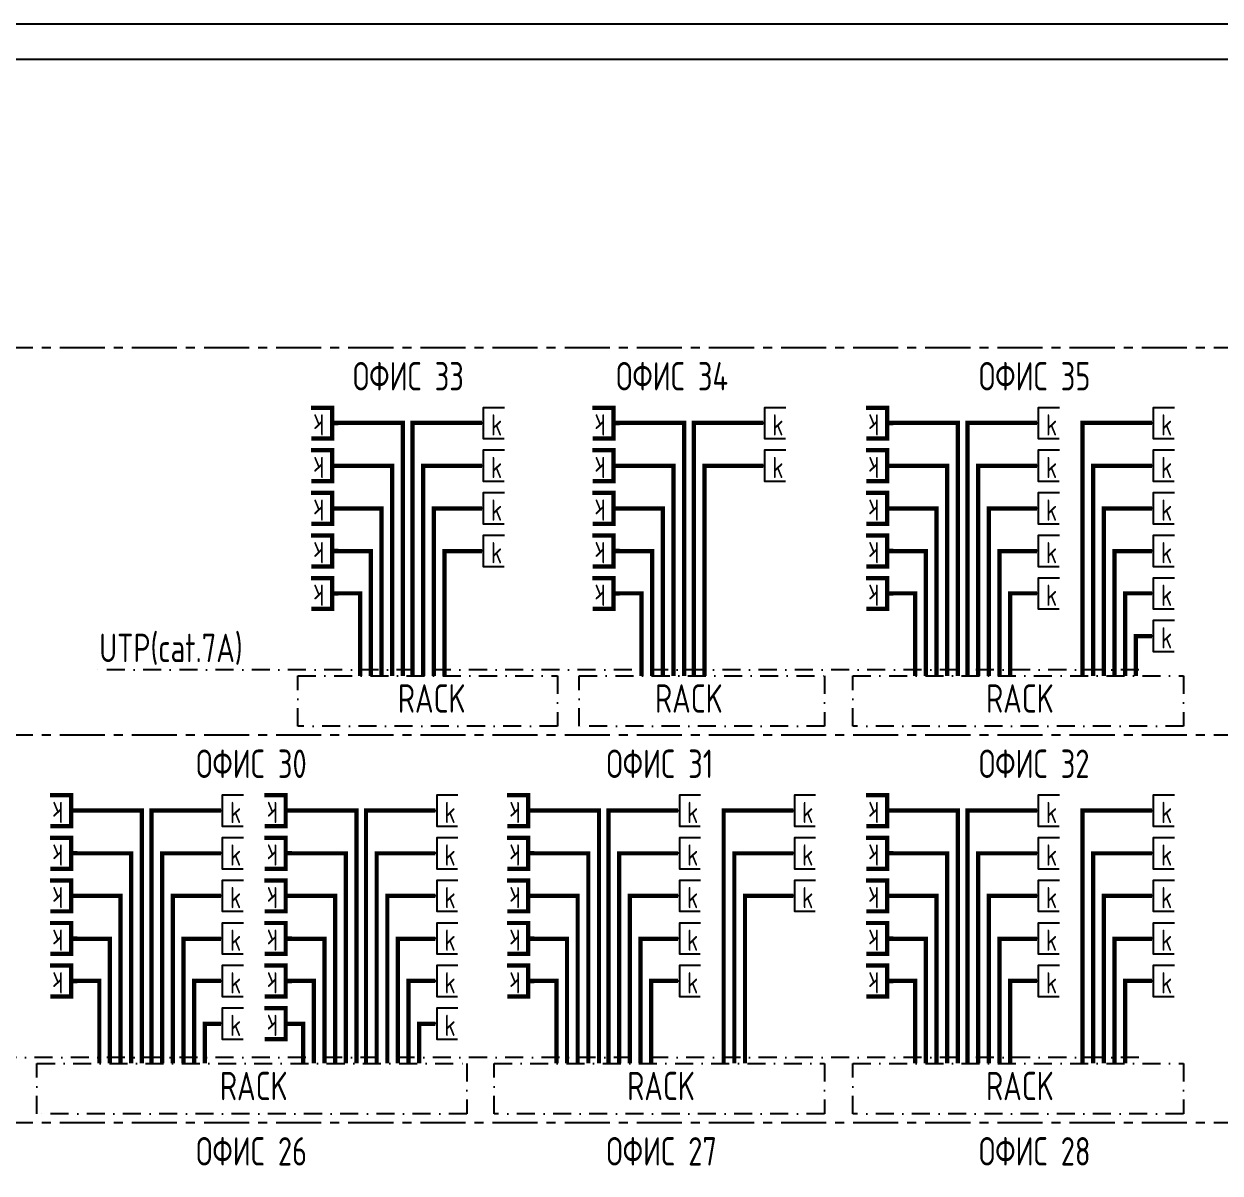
# Model space of a CAD drawing. Extents: x 25325 to 182345, y 3956 to 147305.
# Drawn here: x 43481 to 44323, y 13709 to 14518 of the extents above; entities that cross this region are included whole.
import ezdxf

# ---------------------------------------------------------------- set-up
doc = ezdxf.new("R2010")
doc.units = 0
doc.header["$MEASUREMENT"] = 0
doc.linetypes.add('CENTER', pattern=[50.8, 31.75, -6.35, 6.35, -6.35])
doc.linetypes.add('DASHDOT', pattern=[25.4, 12.7, -6.35, 0, -6.35])
doc.layers.get('0').update_dxf_attribs({"linetype": 'CONTINUOUS'})
for name, color, linetype in [('CAT6A UNDERGROUND PORTS ROUTING', 1, 'CONTINUOUS'), ('ELINT', 30, 'DASHDOT'), ('ELSH', 111, 'CONTINUOUS')]:
    doc.layers.add(name, color=color, linetype=linetype)
doc.styles.get("Standard").update_dxf_attribs({"font": 'simplex.shx', "width": 0.7, "height": 10})
doc.styles.add('Tabla_100', font='simplex.shx', dxfattribs={"width": 0.7, "height": 20})

# ---------------------------------------------------------------- blocks, each defined once
blk = doc.blocks.new('A1_M100')
at = {"ltscale": 30}
blk.add_lwpolyline([(0, 5940), (8410, 5940), (8410, 0), (0, 0)], close=True, dxfattribs=at)
at = {"ltscale": 30, "const_width": 3}
blk.add_lwpolyline([(8360, 5890), (200, 5890), (200, 50), (8360, 50)], close=True, dxfattribs=at)

msp = doc.modelspace()

# ---------------------------------------------------------------- linework, layer by layer
at = {"layer": 'CAT6A UNDERGROUND PORTS ROUTING', "const_width": 3}
for points in [[(43683.09, 14247.67), (43698.03, 14247.67), (43698.03, 14225.9), (43683.33, 14225.9)], [(43881.2, 14247.67), (43896.14, 14247.67), (43896.14, 14225.9), (43881.44, 14225.9)], [(44073.95, 14247.67), (44088.88, 14247.67), (44088.88, 14225.9), (44074.19, 14225.9)], [(43698.03, 14236.78), (43702.44, 14236.78)], [(43896.14, 14236.78), (43900.55, 14236.78)], [(44088.88, 14236.78), (44093.29, 14236.78)], [(43683.09, 14217.67), (43698.03, 14217.67), (43698.03, 14195.9), (43683.33, 14195.9)], [(43881.2, 14217.67), (43896.14, 14217.67), (43896.14, 14195.9), (43881.44, 14195.9)], [(44073.95, 14217.67), (44088.88, 14217.67), (44088.88, 14195.9), (44074.19, 14195.9)], [(43698.03, 14206.78), (43702.44, 14206.78)], [(43896.14, 14206.78), (43900.55, 14206.78)], [(44088.88, 14206.78), (44093.29, 14206.78)], [(43683.09, 14187.67), (43698.03, 14187.67), (43698.03, 14165.9), (43683.33, 14165.9)], [(43881.2, 14187.67), (43896.14, 14187.67), (43896.14, 14165.9), (43881.44, 14165.9)], [(44073.95, 14187.67), (44088.88, 14187.67), (44088.88, 14165.9), (44074.19, 14165.9)], [(43698.03, 14176.78), (43702.44, 14176.78)], [(43896.14, 14176.78), (43900.55, 14176.78)], [(44088.88, 14176.78), (44093.29, 14176.78)], [(43683.09, 14157.67), (43698.03, 14157.67), (43698.03, 14135.9), (43683.33, 14135.9)], [(43881.2, 14157.67), (43896.14, 14157.67), (43896.14, 14135.9), (43881.44, 14135.9)], [(44073.95, 14157.67), (44088.88, 14157.67), (44088.88, 14135.9), (44074.19, 14135.9)], [(43698.03, 14146.78), (43702.44, 14146.78)], [(43896.14, 14146.78), (43900.55, 14146.78)], [(44088.88, 14146.78), (44093.29, 14146.78)], [(43683.09, 14127.67), (43698.03, 14127.67), (43698.03, 14105.9), (43683.33, 14105.9)], [(43881.2, 14127.67), (43896.14, 14127.67), (43896.14, 14105.9), (43881.44, 14105.9)], [(44073.95, 14127.67), (44088.88, 14127.67), (44088.88, 14105.9), (44074.19, 14105.9)], [(43698.03, 14116.78), (43702.44, 14116.78)], [(43896.14, 14116.78), (43900.55, 14116.78)], [(44088.88, 14116.78), (44093.29, 14116.78)], [(43499.29, 13974.67), (43514.23, 13974.67), (43514.23, 13952.9), (43499.54, 13952.9)], [(43650.35, 13974.67), (43665.28, 13974.67), (43665.28, 13952.9), (43650.59, 13952.9)], [(43821.2, 13974.67), (43836.14, 13974.67), (43836.14, 13952.9), (43821.44, 13952.9)], [(44073.95, 13974.67), (44088.88, 13974.67), (44088.88, 13952.9), (44074.19, 13952.9)], [(43514.23, 13963.78), (43518.64, 13963.78)], [(43665.28, 13963.78), (43669.69, 13963.78)], [(43836.14, 13963.78), (43840.55, 13963.78)], [(44088.88, 13963.78), (44093.29, 13963.78)], [(43499.29, 13944.67), (43514.23, 13944.67), (43514.23, 13922.9), (43499.54, 13922.9)], [(43650.35, 13944.67), (43665.28, 13944.67), (43665.28, 13922.9), (43650.59, 13922.9)], [(43821.2, 13944.67), (43836.14, 13944.67), (43836.14, 13922.9), (43821.44, 13922.9)], [(44073.95, 13944.67), (44088.88, 13944.67), (44088.88, 13922.9), (44074.19, 13922.9)], [(43514.23, 13933.78), (43518.64, 13933.78)], [(43665.28, 13933.78), (43669.69, 13933.78)], [(43836.14, 13933.78), (43840.55, 13933.78)], [(44088.88, 13933.78), (44093.29, 13933.78)], [(43499.29, 13914.67), (43514.23, 13914.67), (43514.23, 13892.9), (43499.54, 13892.9)], [(43650.35, 13914.67), (43665.28, 13914.67), (43665.28, 13892.9), (43650.59, 13892.9)], [(43821.2, 13914.67), (43836.14, 13914.67), (43836.14, 13892.9), (43821.44, 13892.9)], [(44073.95, 13914.67), (44088.88, 13914.67), (44088.88, 13892.9), (44074.19, 13892.9)], [(43514.23, 13903.78), (43518.64, 13903.78)], [(43665.28, 13903.78), (43669.69, 13903.78)], [(43836.14, 13903.78), (43840.55, 13903.78)], [(44088.88, 13903.78), (44093.29, 13903.78)], [(43499.29, 13884.67), (43514.23, 13884.67), (43514.23, 13862.9), (43499.54, 13862.9)], [(43650.35, 13884.67), (43665.28, 13884.67), (43665.28, 13862.9), (43650.59, 13862.9)], [(43821.2, 13884.67), (43836.14, 13884.67), (43836.14, 13862.9), (43821.44, 13862.9)], [(44073.95, 13884.67), (44088.88, 13884.67), (44088.88, 13862.9), (44074.19, 13862.9)], [(43514.23, 13873.78), (43518.64, 13873.78)], [(43665.28, 13873.78), (43669.69, 13873.78)], [(43836.14, 13873.78), (43840.55, 13873.78)], [(44088.88, 13873.78), (44093.29, 13873.78)], [(43499.29, 13854.67), (43514.23, 13854.67), (43514.23, 13832.9), (43499.54, 13832.9)], [(43650.35, 13854.67), (43665.28, 13854.67), (43665.28, 13832.9), (43650.59, 13832.9)], [(43821.2, 13854.67), (43836.14, 13854.67), (43836.14, 13832.9), (43821.44, 13832.9)], [(44073.95, 13854.67), (44088.88, 13854.67), (44088.88, 13832.9), (44074.19, 13832.9)], [(43514.23, 13843.78), (43518.64, 13843.78)], [(43665.28, 13843.78), (43669.69, 13843.78)], [(43836.14, 13843.78), (43840.55, 13843.78)], [(44088.88, 13843.78), (44093.29, 13843.78)], [(43650.35, 13824.67), (43665.28, 13824.67), (43665.28, 13802.9), (43650.59, 13802.9)], [(43665.28, 13813.78), (43669.69, 13813.78)]]:
    msp.add_lwpolyline(points, dxfattribs=at)
at = {"layer": 'CAT6A UNDERGROUND PORTS ROUTING'}
for points in [[(43819.39, 14247.67), (43804.46, 14247.67), (43804.46, 14225.9), (43819.15, 14225.9)], [(44017.51, 14247.67), (44002.57, 14247.67), (44002.57, 14225.9), (44017.26, 14225.9)], [(44210.25, 14247.67), (44195.32, 14247.67), (44195.32, 14225.9), (44210.01, 14225.9)], [(44291.3, 14247.67), (44276.37, 14247.67), (44276.37, 14225.9), (44291.06, 14225.9)], [(43804.46, 14236.78), (43800.05, 14236.78)], [(44002.57, 14236.78), (43998.16, 14236.78)], [(44195.32, 14236.78), (44190.9, 14236.78)], [(44276.37, 14236.78), (44271.96, 14236.78)], [(43819.39, 14217.67), (43804.46, 14217.67), (43804.46, 14195.9), (43819.15, 14195.9)], [(44017.51, 14217.67), (44002.57, 14217.67), (44002.57, 14195.9), (44017.26, 14195.9)], [(44210.25, 14217.67), (44195.32, 14217.67), (44195.32, 14195.9), (44210.01, 14195.9)], [(44291.3, 14217.67), (44276.37, 14217.67), (44276.37, 14195.9), (44291.06, 14195.9)], [(43804.46, 14206.78), (43800.05, 14206.78)], [(44002.57, 14206.78), (43998.16, 14206.78)], [(44195.32, 14206.78), (44190.9, 14206.78)], [(44276.37, 14206.78), (44271.96, 14206.78)], [(43819.39, 14187.67), (43804.46, 14187.67), (43804.46, 14165.9), (43819.15, 14165.9)], [(44210.25, 14187.67), (44195.32, 14187.67), (44195.32, 14165.9), (44210.01, 14165.9)], [(44291.3, 14187.67), (44276.37, 14187.67), (44276.37, 14165.9), (44291.06, 14165.9)], [(43804.46, 14176.78), (43800.05, 14176.78)], [(44195.32, 14176.78), (44190.9, 14176.78)], [(44276.37, 14176.78), (44271.96, 14176.78)], [(43819.39, 14157.67), (43804.46, 14157.67), (43804.46, 14135.9), (43819.15, 14135.9)], [(44210.25, 14157.67), (44195.32, 14157.67), (44195.32, 14135.9), (44210.01, 14135.9)], [(44291.3, 14157.67), (44276.37, 14157.67), (44276.37, 14135.9), (44291.06, 14135.9)], [(43804.46, 14146.78), (43800.05, 14146.78)], [(44195.32, 14146.78), (44190.9, 14146.78)], [(44276.37, 14146.78), (44271.96, 14146.78)], [(44210.25, 14127.67), (44195.32, 14127.67), (44195.32, 14105.9), (44210.01, 14105.9)], [(44291.3, 14127.67), (44276.37, 14127.67), (44276.37, 14105.9), (44291.06, 14105.9)], [(44195.32, 14116.78), (44190.9, 14116.78)], [(44276.37, 14116.78), (44271.96, 14116.78)], [(44291.3, 14097.67), (44276.37, 14097.67), (44276.37, 14075.9), (44291.06, 14075.9)], [(44276.37, 14086.78), (44271.96, 14086.78)], [(43635.6, 13974.67), (43620.66, 13974.67), (43620.66, 13952.9), (43635.36, 13952.9)], [(43786.65, 13974.67), (43771.71, 13974.67), (43771.71, 13952.9), (43786.41, 13952.9)], [(43957.51, 13974.67), (43942.57, 13974.67), (43942.57, 13952.9), (43957.26, 13952.9)], [(44038.56, 13974.67), (44023.62, 13974.67), (44023.62, 13952.9), (44038.32, 13952.9)], [(44210.25, 13974.67), (44195.32, 13974.67), (44195.32, 13952.9), (44210.01, 13952.9)], [(44291.3, 13974.67), (44276.37, 13974.67), (44276.37, 13952.9), (44291.06, 13952.9)], [(43620.66, 13963.78), (43616.25, 13963.78)], [(43771.71, 13963.78), (43767.3, 13963.78)], [(43942.57, 13963.78), (43938.16, 13963.78)], [(44023.62, 13963.78), (44019.21, 13963.78)], [(44195.32, 13963.78), (44190.9, 13963.78)], [(44276.37, 13963.78), (44271.96, 13963.78)], [(43635.6, 13944.67), (43620.66, 13944.67), (43620.66, 13922.9), (43635.36, 13922.9)], [(43786.65, 13944.67), (43771.71, 13944.67), (43771.71, 13922.9), (43786.41, 13922.9)], [(43957.51, 13944.67), (43942.57, 13944.67), (43942.57, 13922.9), (43957.26, 13922.9)], [(44038.56, 13944.67), (44023.62, 13944.67), (44023.62, 13922.9), (44038.32, 13922.9)], [(44210.25, 13944.67), (44195.32, 13944.67), (44195.32, 13922.9), (44210.01, 13922.9)], [(44291.3, 13944.67), (44276.37, 13944.67), (44276.37, 13922.9), (44291.06, 13922.9)], [(43620.66, 13933.78), (43616.25, 13933.78)], [(43771.71, 13933.78), (43767.3, 13933.78)], [(43942.57, 13933.78), (43938.16, 13933.78)], [(44023.62, 13933.78), (44019.21, 13933.78)], [(44195.32, 13933.78), (44190.9, 13933.78)], [(44276.37, 13933.78), (44271.96, 13933.78)], [(43635.6, 13914.67), (43620.66, 13914.67), (43620.66, 13892.9), (43635.36, 13892.9)], [(43786.65, 13914.67), (43771.71, 13914.67), (43771.71, 13892.9), (43786.41, 13892.9)], [(43957.51, 13914.67), (43942.57, 13914.67), (43942.57, 13892.9), (43957.26, 13892.9)], [(44038.56, 13914.67), (44023.62, 13914.67), (44023.62, 13892.9), (44038.32, 13892.9)], [(44210.25, 13914.67), (44195.32, 13914.67), (44195.32, 13892.9), (44210.01, 13892.9)], [(44291.3, 13914.67), (44276.37, 13914.67), (44276.37, 13892.9), (44291.06, 13892.9)], [(43620.66, 13903.78), (43616.25, 13903.78)], [(43771.71, 13903.78), (43767.3, 13903.78)], [(43942.57, 13903.78), (43938.16, 13903.78)], [(44023.62, 13903.78), (44019.21, 13903.78)], [(44195.32, 13903.78), (44190.9, 13903.78)], [(44276.37, 13903.78), (44271.96, 13903.78)], [(43635.6, 13884.67), (43620.66, 13884.67), (43620.66, 13862.9), (43635.36, 13862.9)], [(43786.65, 13884.67), (43771.71, 13884.67), (43771.71, 13862.9), (43786.41, 13862.9)], [(43957.51, 13884.67), (43942.57, 13884.67), (43942.57, 13862.9), (43957.26, 13862.9)], [(44210.25, 13884.67), (44195.32, 13884.67), (44195.32, 13862.9), (44210.01, 13862.9)], [(44291.3, 13884.67), (44276.37, 13884.67), (44276.37, 13862.9), (44291.06, 13862.9)], [(43620.66, 13873.78), (43616.25, 13873.78)], [(43771.71, 13873.78), (43767.3, 13873.78)], [(43942.57, 13873.78), (43938.16, 13873.78)], [(44195.32, 13873.78), (44190.9, 13873.78)], [(44276.37, 13873.78), (44271.96, 13873.78)], [(43635.6, 13854.67), (43620.66, 13854.67), (43620.66, 13832.9), (43635.36, 13832.9)], [(43786.65, 13854.67), (43771.71, 13854.67), (43771.71, 13832.9), (43786.41, 13832.9)], [(43957.51, 13854.67), (43942.57, 13854.67), (43942.57, 13832.9), (43957.26, 13832.9)], [(44210.25, 13854.67), (44195.32, 13854.67), (44195.32, 13832.9), (44210.01, 13832.9)], [(44291.3, 13854.67), (44276.37, 13854.67), (44276.37, 13832.9), (44291.06, 13832.9)], [(43620.66, 13843.78), (43616.25, 13843.78)], [(43771.71, 13843.78), (43767.3, 13843.78)], [(43942.57, 13843.78), (43938.16, 13843.78)], [(44195.32, 13843.78), (44190.9, 13843.78)], [(44276.37, 13843.78), (44271.96, 13843.78)], [(43635.6, 13824.67), (43620.66, 13824.67), (43620.66, 13802.9), (43635.36, 13802.9)], [(43786.65, 13824.67), (43771.71, 13824.67), (43771.71, 13802.9), (43786.41, 13802.9)], [(43620.66, 13813.78), (43616.25, 13813.78)], [(43771.71, 13813.78), (43767.3, 13813.78)]]:
    msp.add_lwpolyline(points, dxfattribs=at)
at = {"layer": 'ELINT'}
for p, q in [((44266.12, 14063.02), (43528.38, 14063.02)), ((44266.12, 13790.02), (43043.52, 13790.02))]:
    msp.add_line(p, q, dxfattribs=at)
at = {"layer": 'ELINT', "const_width": 3}
for points in [[(43698.92, 14236.98), (43747.85, 14236.98), (43747.85, 14058.72)], [(43803.57, 14236.98), (43754.64, 14236.98), (43754.64, 14058.72)], [(43897.03, 14236.98), (43945.96, 14236.98), (43945.96, 14058.72)], [(44001.68, 14236.98), (43952.75, 14236.98), (43952.75, 14058.72)], [(44089.77, 14236.98), (44138.7, 14236.98), (44138.7, 14058.72)], [(44194.42, 14236.98), (44145.49, 14236.98), (44145.49, 14058.72)], [(44275.48, 14236.98), (44226.55, 14236.98), (44226.55, 14058.72)], [(43698.92, 14206.73), (43740.35, 14206.73), (43740.35, 14058.72)], [(43803.57, 14206.73), (43762.14, 14206.73), (43762.14, 14058.72)], [(43897.03, 14206.73), (43938.46, 14206.73), (43938.46, 14058.72)], [(44001.68, 14206.73), (43960.25, 14206.73), (43960.25, 14058.72)], [(44089.77, 14206.73), (44131.2, 14206.73), (44131.2, 14058.72)], [(44194.42, 14206.73), (44152.99, 14206.73), (44152.99, 14058.72)], [(44275.48, 14206.73), (44234.05, 14206.73), (44234.05, 14058.72)], [(43698.92, 14176.73), (43732.85, 14176.73), (43732.85, 14058.72)], [(43803.57, 14176.73), (43769.64, 14176.73), (43769.64, 14058.72)], [(43897.03, 14176.73), (43930.96, 14176.73), (43930.96, 14058.72)], [(44089.77, 14176.73), (44123.7, 14176.73), (44123.7, 14058.72)], [(44194.42, 14176.73), (44160.49, 14176.73), (44160.49, 14058.72)], [(44275.48, 14176.73), (44241.55, 14176.73), (44241.55, 14058.72)], [(43698.92, 14146.52), (43725.35, 14146.52), (43725.35, 14058.72)], [(43803.57, 14146.52), (43777.14, 14146.52), (43777.14, 14058.72)], [(43897.03, 14146.52), (43923.46, 14146.52), (43923.46, 14058.72)], [(44089.77, 14146.52), (44116.2, 14146.52), (44116.2, 14058.72)], [(44194.42, 14146.52), (44167.99, 14146.52), (44167.99, 14058.72)], [(44275.48, 14146.52), (44249.05, 14146.52), (44249.05, 14058.72)], [(43698.92, 14116.93), (43717.85, 14116.93), (43717.85, 14058.72)], [(43897.03, 14116.93), (43915.96, 14116.93), (43915.96, 14058.72)], [(44089.77, 14116.93), (44108.7, 14116.93), (44108.7, 14058.72)], [(44194.42, 14116.93), (44175.49, 14116.93), (44175.49, 14058.72)], [(44275.48, 14116.93), (44256.55, 14116.93), (44256.55, 14058.72)], [(44275.48, 14086.73), (44264.05, 14086.73), (44264.05, 14058.72)], [(43515.12, 13963.98), (43564.05, 13963.98), (43564.05, 13785.72)], [(43619.77, 13963.98), (43570.84, 13963.98), (43570.84, 13785.72)], [(43666.17, 13963.98), (43715.1, 13963.98), (43715.1, 13785.72)], [(43770.82, 13963.98), (43721.89, 13963.98), (43721.89, 13785.72)], [(43837.03, 13963.98), (43885.96, 13963.98), (43885.96, 13785.72)], [(43941.68, 13963.98), (43892.75, 13963.98), (43892.75, 13785.72)], [(44022.73, 13963.98), (43973.8, 13963.98), (43973.8, 13785.72)], [(44089.77, 13963.98), (44138.7, 13963.98), (44138.7, 13785.72)], [(44194.42, 13963.98), (44145.49, 13963.98), (44145.49, 13785.72)], [(44275.48, 13963.98), (44226.55, 13963.98), (44226.55, 13785.72)], [(43515.12, 13933.73), (43556.55, 13933.73), (43556.55, 13785.72)], [(43619.77, 13933.73), (43578.34, 13933.73), (43578.34, 13785.72)], [(43666.17, 13933.73), (43707.6, 13933.73), (43707.6, 13785.72)], [(43770.82, 13933.73), (43729.39, 13933.73), (43729.39, 13785.72)], [(43837.03, 13933.73), (43878.46, 13933.73), (43878.46, 13785.72)], [(43941.68, 13933.73), (43900.25, 13933.73), (43900.25, 13785.72)], [(44022.73, 13933.73), (43981.3, 13933.73), (43981.3, 13785.72)], [(44089.77, 13933.73), (44131.2, 13933.73), (44131.2, 13785.72)], [(44194.42, 13933.73), (44152.99, 13933.73), (44152.99, 13785.72)], [(44275.48, 13933.73), (44234.05, 13933.73), (44234.05, 13785.72)], [(43515.12, 13903.73), (43549.05, 13903.73), (43549.05, 13785.72)], [(43619.77, 13903.73), (43585.84, 13903.73), (43585.84, 13785.72)], [(43666.17, 13903.73), (43700.1, 13903.73), (43700.1, 13785.72)], [(43770.82, 13903.73), (43736.89, 13903.73), (43736.89, 13785.72)], [(43837.03, 13903.73), (43870.96, 13903.73), (43870.96, 13785.72)], [(43941.68, 13903.73), (43907.75, 13903.73), (43907.75, 13785.72)], [(44022.73, 13903.73), (43988.8, 13903.73), (43988.8, 13785.72)], [(44089.77, 13903.73), (44123.7, 13903.73), (44123.7, 13785.72)], [(44194.42, 13903.73), (44160.49, 13903.73), (44160.49, 13785.72)], [(44275.48, 13903.73), (44241.55, 13903.73), (44241.55, 13785.72)], [(43515.12, 13873.52), (43541.55, 13873.52), (43541.55, 13785.72)], [(43619.77, 13873.52), (43593.34, 13873.52), (43593.34, 13785.72)], [(43666.17, 13873.52), (43692.6, 13873.52), (43692.6, 13785.72)], [(43770.82, 13873.52), (43744.39, 13873.52), (43744.39, 13785.72)], [(43837.03, 13873.52), (43863.46, 13873.52), (43863.46, 13785.72)], [(43941.68, 13873.52), (43915.25, 13873.52), (43915.25, 13785.72)], [(44089.77, 13873.52), (44116.2, 13873.52), (44116.2, 13785.72)], [(44194.42, 13873.52), (44167.99, 13873.52), (44167.99, 13785.72)], [(44275.48, 13873.52), (44249.05, 13873.52), (44249.05, 13785.72)], [(43515.12, 13843.93), (43534.05, 13843.93), (43534.05, 13785.72)], [(43619.77, 13843.93), (43600.84, 13843.93), (43600.84, 13785.72)], [(43666.17, 13843.93), (43685.1, 13843.93), (43685.1, 13785.72)], [(43770.82, 13843.93), (43751.89, 13843.93), (43751.89, 13785.72)], [(43837.03, 13843.93), (43855.96, 13843.93), (43855.96, 13785.72)], [(43941.68, 13843.93), (43922.75, 13843.93), (43922.75, 13785.72)], [(44089.77, 13843.93), (44108.7, 13843.93), (44108.7, 13785.72)], [(44194.42, 13843.93), (44175.49, 13843.93), (44175.49, 13785.72)], [(44275.48, 13843.93), (44256.55, 13843.93), (44256.55, 13785.72)], [(43619.77, 13813.73), (43608.34, 13813.73), (43608.34, 13785.72)], [(43666.17, 13813.73), (43677.6, 13813.73), (43677.6, 13785.72)], [(43770.82, 13813.73), (43759.39, 13813.73), (43759.39, 13785.72)]]:
    msp.add_lwpolyline(points, dxfattribs=at)
at = {"layer": 'ELINT'}
for points in [[(43673.95, 14058.72), (43856.7, 14058.72), (43856.7, 14023.25), (43673.95, 14023.25)], [(43872.06, 14058.72), (44044.81, 14058.72), (44044.81, 14023.25), (43872.06, 14023.25)], [(44064.81, 14058.72), (44297.56, 14058.72), (44297.56, 14023.25), (44064.81, 14023.25)], [(43490.16, 13785.72), (43792.9, 13785.72), (43792.9, 13750.25), (43490.16, 13750.25)], [(43812.06, 13785.72), (44044.81, 13785.72), (44044.81, 13750.25), (43812.06, 13750.25)], [(44064.81, 13785.72), (44297.56, 13785.72), (44297.56, 13750.25), (44064.81, 13750.25)]]:
    msp.add_lwpolyline(points, close=True, dxfattribs=at)
at = {"layer": 'ELSH', "linetype": 'CENTER'}
for p, q in [((42896.6, 14290.18), (45957.36, 14290.18)), ((42896.6, 14017.18), (45957.36, 14017.18)), ((42896.6, 13744.18), (45957.36, 13744.18))]:
    msp.add_line(p, q, dxfattribs=at)

# ---------------------------------------------------------------- block references
at = {"layer": 'ELSH', "xscale": 0.5, "yscale": 0.5, "zscale": 0.5}
msp.add_blockref('A1_M100', (42689.24, 11548.03), dxfattribs=at)

# ---------------------------------------------------------------- texts
at = {"layer": 'CAT6A UNDERGROUND PORTS ROUTING', "char_height": 15, "attachment_point": 1, "rotation": 180}
for insert in [(43692.59, 14228.06), (43890.7, 14228.06), (44083.45, 14228.06), (43692.59, 14198.06), (43890.7, 14198.06), (44083.45, 14198.06), (43692.59, 14168.06), (43890.7, 14168.06), (44083.45, 14168.06), (43692.59, 14138.06), (43890.7, 14138.06), (44083.45, 14138.06), (43692.59, 14108.06), (43890.7, 14108.06), (44083.45, 14108.06), (43508.79, 13955.06), (43659.85, 13955.06), (43830.7, 13955.06), (44083.45, 13955.06), (43508.79, 13925.06), (43659.85, 13925.06), (43830.7, 13925.06), (44083.45, 13925.06), (43508.79, 13895.06), (43659.85, 13895.06), (43830.7, 13895.06), (44083.45, 13895.06), (43508.79, 13865.06), (43659.85, 13865.06), (43830.7, 13865.06), (44083.45, 13865.06), (43508.79, 13835.06), (43659.85, 13835.06), (43830.7, 13835.06), (44083.45, 13835.06), (43659.85, 13805.06)]:
    msp.add_mtext('k', dxfattribs=dict(at, insert=insert))
at = {"layer": 'CAT6A UNDERGROUND PORTS ROUTING', "char_height": 15, "attachment_point": 7}
for insert in [(43809.89, 14228.06), (44008.01, 14228.06), (44200.75, 14228.06), (44281.8, 14228.06), (43809.89, 14198.06), (44008.01, 14198.06), (44200.75, 14198.06), (44281.8, 14198.06), (43809.89, 14168.06), (44200.75, 14168.06), (44281.8, 14168.06), (43809.89, 14138.06), (44200.75, 14138.06), (44281.8, 14138.06), (44200.75, 14108.06), (44281.8, 14108.06), (44281.8, 14078.06), (43626.1, 13955.06), (43777.15, 13955.06), (43948.01, 13955.06), (44029.06, 13955.06), (44200.75, 13955.06), (44281.8, 13955.06), (43626.1, 13925.06), (43777.15, 13925.06), (43948.01, 13925.06), (44029.06, 13925.06), (44200.75, 13925.06), (44281.8, 13925.06), (43626.1, 13895.06), (43777.15, 13895.06), (43948.01, 13895.06), (44029.06, 13895.06), (44200.75, 13895.06), (44281.8, 13895.06), (43626.1, 13865.06), (43777.15, 13865.06), (43948.01, 13865.06), (44200.75, 13865.06), (44281.8, 13865.06), (43626.1, 13835.06), (43777.15, 13835.06), (43948.01, 13835.06), (44200.75, 13835.06), (44281.8, 13835.06), (43626.1, 13805.06), (43777.15, 13805.06)]:
    msp.add_mtext('k', dxfattribs=dict(at, insert=insert))
at = {"layer": 'ELINT', "char_height": 20, "attachment_point": 1, "style": 'Tabla_100'}
for s, insert in [('{\\Fsimplex|c204;ОФИС 3}3', (43712.68, 14279.83)), ('{\\Fsimplex|c204;ОФИС 3}4', (43898.05, 14279.83)), ('{\\Fsimplex|c204;ОФИС 3}5', (44153.57, 14279.83)), ('UTP(cat.7A)', (43534.03, 14088.45)), ('RACK', (43744.32, 14052.84)), ('RACK', (43925.43, 14052.84)), ('RACK', (44158.57, 14052.84)), ('{\\Fsimplex|c204;ОФИС 30}', (43602.25, 14006.83)), ('{\\Fsimplex|c204;ОФИС 31}', (43891.21, 14006.83)), ('{\\Fsimplex|c204;ОФИС 32}', (44153.57, 14006.83)), ('RACK', (43619, 13779.84)), ('RACK', (43905.83, 13779.84)), ('RACK', (44158.57, 13779.84)), ('{\\Fsimplex|c204;ОФИС 26}', (43602.25, 13733.83)), ('{\\Fsimplex|c204;ОФИС 27}', (43891.21, 13733.83)), ('{\\Fsimplex|c204;ОФИС 28}', (44153.57, 13733.83))]:
    msp.add_mtext(s, dxfattribs=dict(at, insert=insert))

doc.saveas('drawing.dxf')
